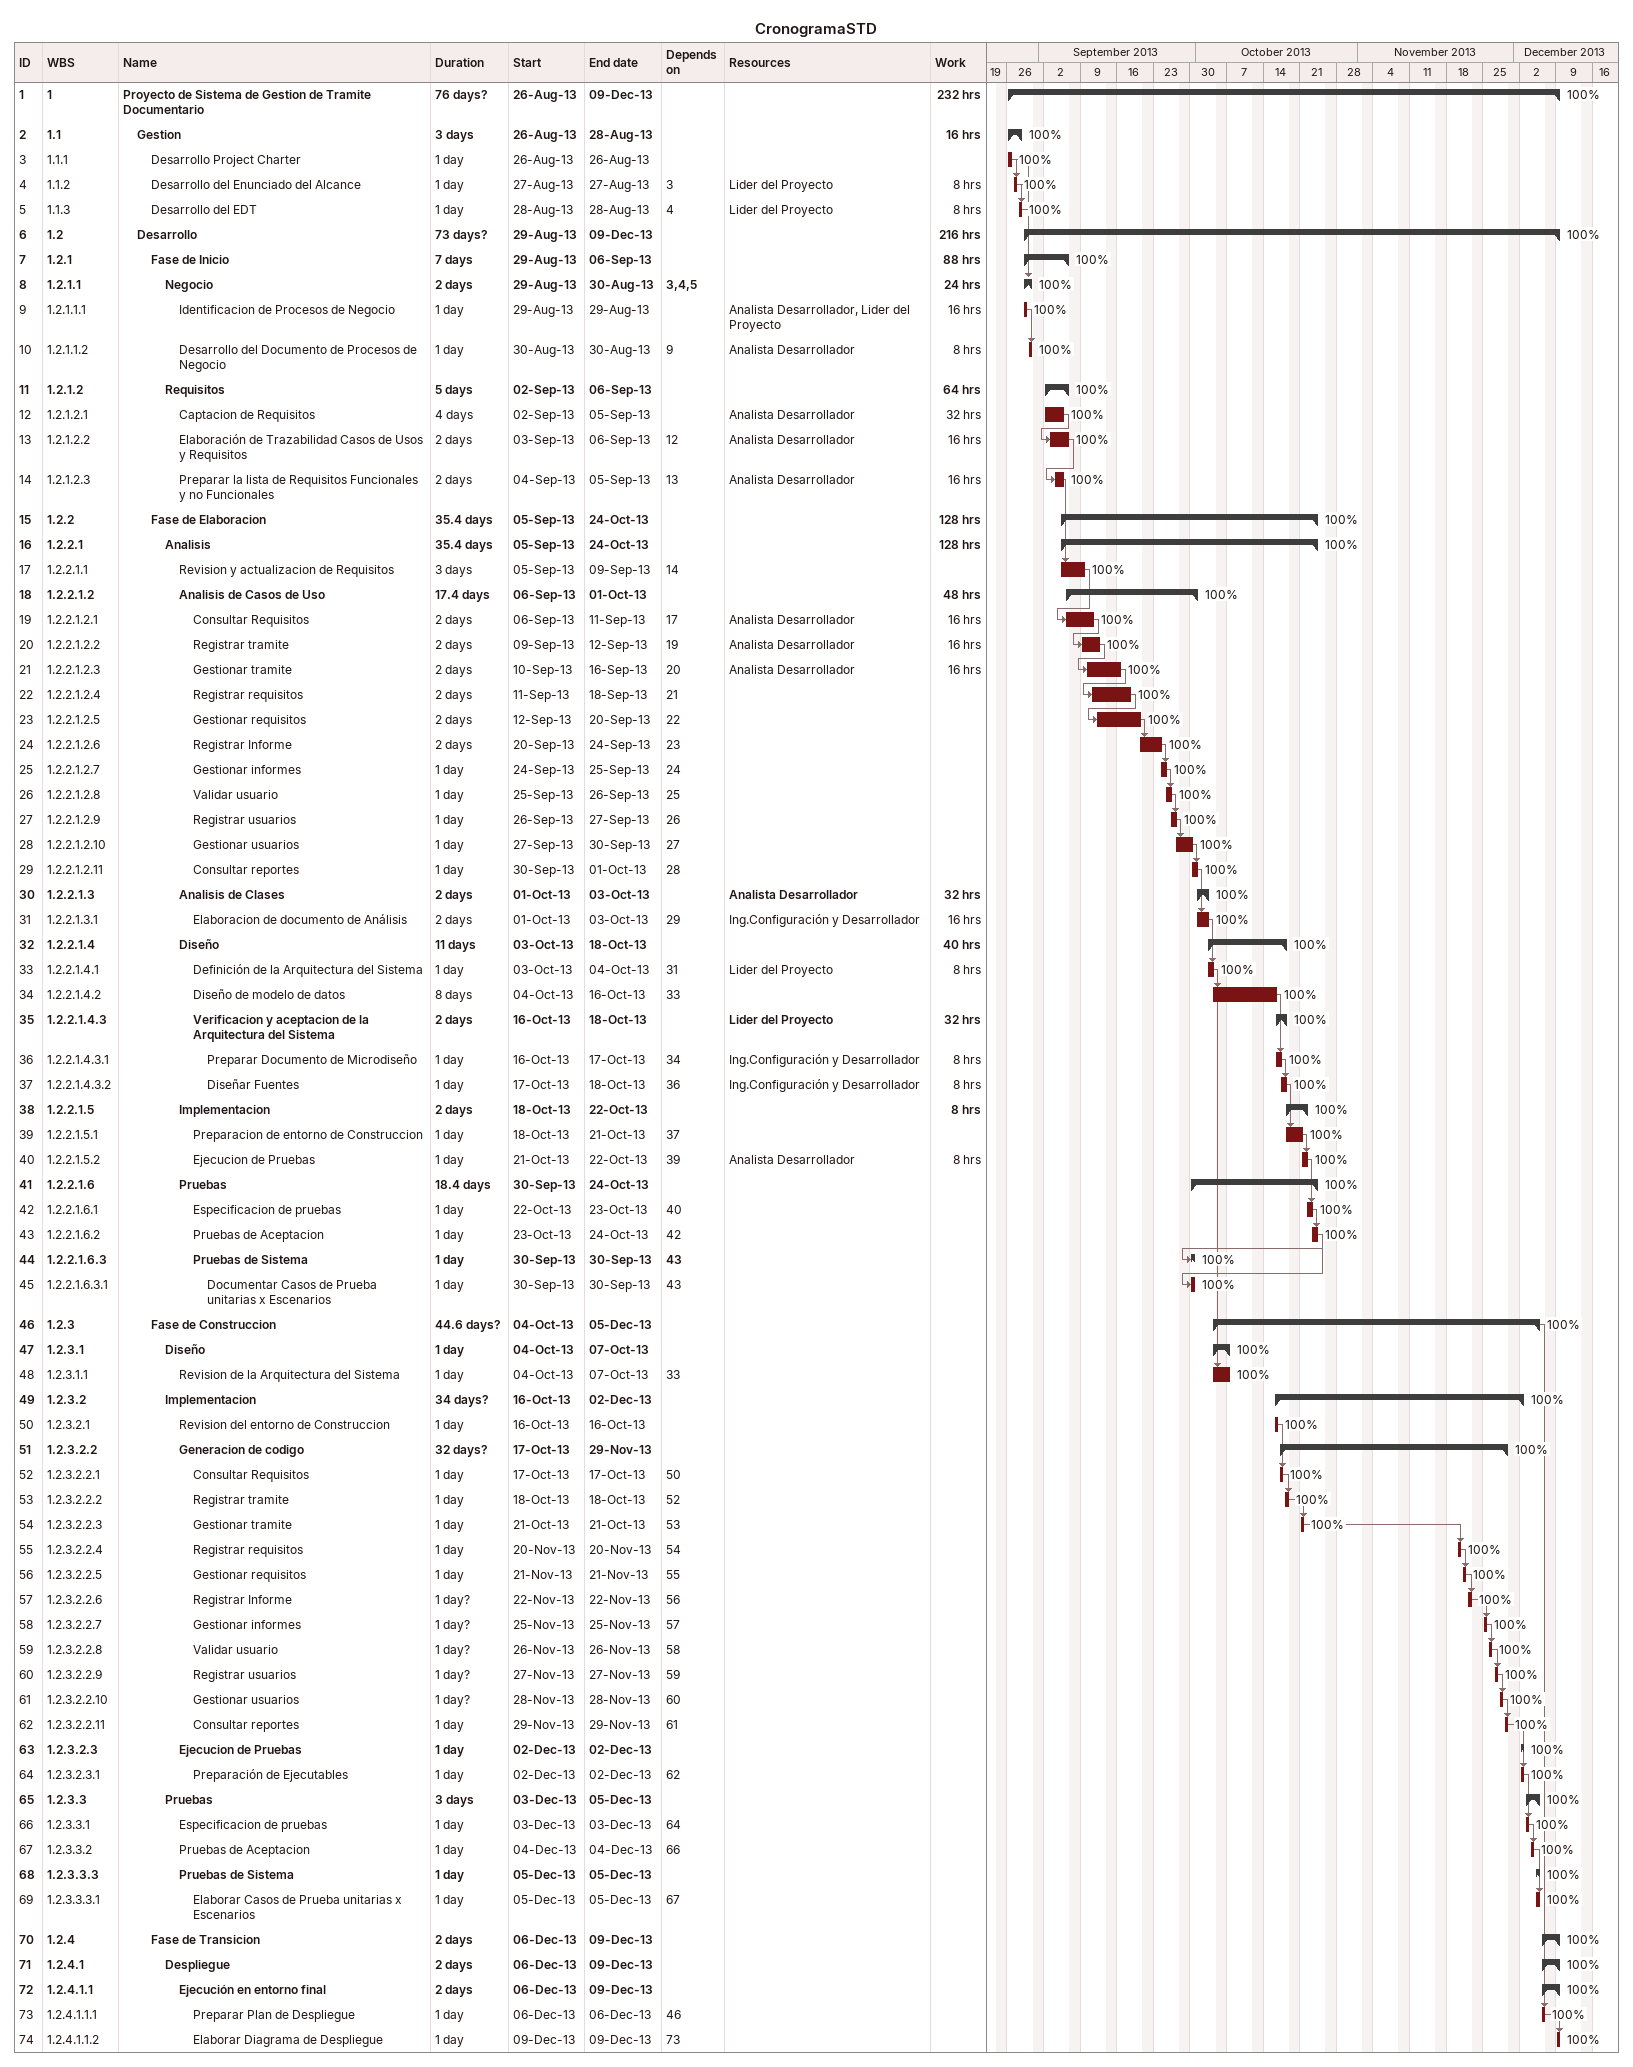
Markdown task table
CronogramaSTD

| ID | WBS | Task | Duration | Start | Finish | Predecessors | Resources | % complete | Work (h) |
|---|---|---|---|---|---|---|---|---|---|
| 1 | 1 | **Proyecto de Sistema de Gestion de Tramite Documentario** | 76d? | 2013-08-26 | 2013-12-09 |  |  | 100 | 232 |
| 2 | 1.1 | **Gestion** | 3d | 2013-08-26 | 2013-08-28 |  |  | 100 | 16 |
| 3 | 1.1.1 | Desarrollo Project Charter | 1d | 2013-08-26 | 2013-08-26 |  |  | 100 |  |
| 4 | 1.1.2 | Desarrollo del Enunciado del Alcance | 1d | 2013-08-27 | 2013-08-27 | 3 | Lider del Proyecto | 100 | 8 |
| 5 | 1.1.3 | Desarrollo del EDT | 1d | 2013-08-28 | 2013-08-28 | 4 | Lider del Proyecto | 100 | 8 |
| 6 | 1.2 | **Desarrollo** | 73d? | 2013-08-29 | 2013-12-09 |  |  | 100 | 216 |
| 7 | 1.2.1 | **Fase de Inicio** | 7d | 2013-08-29 | 2013-09-06 |  |  | 100 | 88 |
| 8 | 1.2.1.1 | **Negocio** | 2d | 2013-08-29 | 2013-08-30 | 3, 4, 5 |  | 100 | 24 |
| 9 | 1.2.1.1.1 | Identificacion de Procesos de Negocio | 1d | 2013-08-29 | 2013-08-29 |  | Analista Desarrollador, Lider del Proyecto | 100 | 16 |
| 10 | 1.2.1.1.2 | Desarrollo del Documento de Procesos de Negocio | 1d | 2013-08-30 | 2013-08-30 | 9 | Analista Desarrollador | 100 | 8 |
| 11 | 1.2.1.2 | **Requisitos** | 5d | 2013-09-02 | 2013-09-06 |  |  | 100 | 64 |
| 12 | 1.2.1.2.1 | Captacion de Requisitos | 4d | 2013-09-02 | 2013-09-05 |  | Analista Desarrollador | 100 | 32 |
| 13 | 1.2.1.2.2 | Elaboración de Trazabilidad Casos de Usos y Requisitos | 2d | 2013-09-03 | 2013-09-06 | 12 | Analista Desarrollador | 100 | 16 |
| 14 | 1.2.1.2.3 | Preparar la lista de Requisitos Funcionales y no Funcionales | 2d | 2013-09-04 | 2013-09-05 | 13 | Analista Desarrollador | 100 | 16 |
| 15 | 1.2.2 | **Fase de Elaboracion** | 35.4d | 2013-09-05 | 2013-10-24 |  |  | 100 | 128 |
| 16 | 1.2.2.1 | **Analisis** | 35.4d | 2013-09-05 | 2013-10-24 |  |  | 100 | 128 |
| 17 | 1.2.2.1.1 | Revision y actualizacion de Requisitos | 3d | 2013-09-05 | 2013-09-09 | 14 |  | 100 |  |
| 18 | 1.2.2.1.2 | **Analisis de Casos de Uso** | 17.4d | 2013-09-06 | 2013-10-01 |  |  | 100 | 48 |
| 19 | 1.2.2.1.2.1 | Consultar Requisitos | 2d | 2013-09-06 | 2013-09-11 | 17 | Analista Desarrollador | 100 | 16 |
| 20 | 1.2.2.1.2.2 | Registrar tramite | 2d | 2013-09-09 | 2013-09-12 | 19 | Analista Desarrollador | 100 | 16 |
| 21 | 1.2.2.1.2.3 | Gestionar tramite | 2d | 2013-09-10 | 2013-09-16 | 20 | Analista Desarrollador | 100 | 16 |
| 22 | 1.2.2.1.2.4 | Registrar requisitos | 2d | 2013-09-11 | 2013-09-18 | 21 |  | 100 |  |
| 23 | 1.2.2.1.2.5 | Gestionar requisitos | 2d | 2013-09-12 | 2013-09-20 | 22 |  | 100 |  |
| 24 | 1.2.2.1.2.6 | Registrar Informe | 2d | 2013-09-20 | 2013-09-24 | 23 |  | 100 |  |
| 25 | 1.2.2.1.2.7 | Gestionar informes | 1d | 2013-09-24 | 2013-09-25 | 24 |  | 100 |  |
| 26 | 1.2.2.1.2.8 | Validar usuario | 1d | 2013-09-25 | 2013-09-26 | 25 |  | 100 |  |
| 27 | 1.2.2.1.2.9 | Registrar usuarios | 1d | 2013-09-26 | 2013-09-27 | 26 |  | 100 |  |
| 28 | 1.2.2.1.2.10 | Gestionar usuarios | 1d | 2013-09-27 | 2013-09-30 | 27 |  | 100 |  |
| 29 | 1.2.2.1.2.11 | Consultar reportes | 1d | 2013-09-30 | 2013-10-01 | 28 |  | 100 |  |
| 30 | 1.2.2.1.3 | **Analisis de Clases** | 2d | 2013-10-01 | 2013-10-03 |  | Analista Desarrollador | 100 | 32 |
| 31 | 1.2.2.1.3.1 | Elaboracion de documento de Análisis | 2d | 2013-10-01 | 2013-10-03 | 29 | Ing.Configuración y Desarrollador | 100 | 16 |
| 32 | 1.2.2.1.4 | **Diseño** | 11d | 2013-10-03 | 2013-10-18 |  |  | 100 | 40 |
| 33 | 1.2.2.1.4.1 | Definición de la Arquitectura del Sistema | 1d | 2013-10-03 | 2013-10-04 | 31 | Lider del Proyecto | 100 | 8 |
| 34 | 1.2.2.1.4.2 | Diseño de modelo de datos | 8d | 2013-10-04 | 2013-10-16 | 33 |  | 100 |  |
| 35 | 1.2.2.1.4.3 | **Verificacion y aceptacion de la Arquitectura del Sistema** | 2d | 2013-10-16 | 2013-10-18 |  | Lider del Proyecto | 100 | 32 |
| 36 | 1.2.2.1.4.3.1 | Preparar Documento de Microdiseño | 1d | 2013-10-16 | 2013-10-17 | 34 | Ing.Configuración y Desarrollador | 100 | 8 |
| 37 | 1.2.2.1.4.3.2 | Diseñar Fuentes | 1d | 2013-10-17 | 2013-10-18 | 36 | Ing.Configuración y Desarrollador | 100 | 8 |
| 38 | 1.2.2.1.5 | **Implementacion** | 2d | 2013-10-18 | 2013-10-22 |  |  | 100 | 8 |
| 39 | 1.2.2.1.5.1 | Preparacion de entorno de Construccion | 1d | 2013-10-18 | 2013-10-21 | 37 |  | 100 |  |
| 40 | 1.2.2.1.5.2 | Ejecucion de Pruebas | 1d | 2013-10-21 | 2013-10-22 | 39 | Analista Desarrollador | 100 | 8 |
| 41 | 1.2.2.1.6 | **Pruebas** | 18.4d | 2013-09-30 | 2013-10-24 |  |  | 100 |  |
| 42 | 1.2.2.1.6.1 | Especificacion de pruebas | 1d | 2013-10-22 | 2013-10-23 | 40 |  | 100 |  |
| 43 | 1.2.2.1.6.2 | Pruebas de Aceptacion | 1d | 2013-10-23 | 2013-10-24 | 42 |  | 100 |  |
| 44 | 1.2.2.1.6.3 | **Pruebas de Sistema** | 1d | 2013-09-30 | 2013-09-30 | 43 |  | 100 |  |
| 45 | 1.2.2.1.6.3.1 | Documentar Casos de Prueba unitarias x Escenarios | 1d | 2013-09-30 | 2013-09-30 | 43 |  | 100 |  |
| 46 | 1.2.3 | **Fase de Construccion** | 44.6d? | 2013-10-04 | 2013-12-05 |  |  | 100 |  |
| 47 | 1.2.3.1 | **Diseño** | 1d | 2013-10-04 | 2013-10-07 |  |  | 100 |  |
| 48 | 1.2.3.1.1 | Revision de la Arquitectura del Sistema | 1d | 2013-10-04 | 2013-10-07 | 33 |  | 100 |  |
| 49 | 1.2.3.2 | **Implementacion** | 34d? | 2013-10-16 | 2013-12-02 |  |  | 100 |  |
| 50 | 1.2.3.2.1 | Revision del entorno de Construccion | 1d | 2013-10-16 | 2013-10-16 |  |  | 100 |  |
| 51 | 1.2.3.2.2 | **Generacion de codigo** | 32d? | 2013-10-17 | 2013-11-29 |  |  | 100 |  |
| 52 | 1.2.3.2.2.1 | Consultar Requisitos | 1d | 2013-10-17 | 2013-10-17 | 50 |  | 100 |  |
| 53 | 1.2.3.2.2.2 | Registrar tramite | 1d | 2013-10-18 | 2013-10-18 | 52 |  | 100 |  |
| 54 | 1.2.3.2.2.3 | Gestionar tramite | 1d | 2013-10-21 | 2013-10-21 | 53 |  | 100 |  |
| 55 | 1.2.3.2.2.4 | Registrar requisitos | 1d | 2013-11-20 | 2013-11-20 | 54 |  | 100 |  |
| 56 | 1.2.3.2.2.5 | Gestionar requisitos | 1d | 2013-11-21 | 2013-11-21 | 55 |  | 100 |  |
| 57 | 1.2.3.2.2.6 | Registrar Informe | 1d? | 2013-11-22 | 2013-11-22 | 56 |  | 100 |  |
| 58 | 1.2.3.2.2.7 | Gestionar informes | 1d? | 2013-11-25 | 2013-11-25 | 57 |  | 100 |  |
| 59 | 1.2.3.2.2.8 | Validar usuario | 1d? | 2013-11-26 | 2013-11-26 | 58 |  | 100 |  |
| 60 | 1.2.3.2.2.9 | Registrar usuarios | 1d? | 2013-11-27 | 2013-11-27 | 59 |  | 100 |  |
| 61 | 1.2.3.2.2.10 | Gestionar usuarios | 1d? | 2013-11-28 | 2013-11-28 | 60 |  | 100 |  |
| 62 | 1.2.3.2.2.11 | Consultar reportes | 1d | 2013-11-29 | 2013-11-29 | 61 |  | 100 |  |
| 63 | 1.2.3.2.3 | **Ejecucion de Pruebas** | 1d | 2013-12-02 | 2013-12-02 |  |  | 100 |  |
| 64 | 1.2.3.2.3.1 | Preparación de Ejecutables | 1d | 2013-12-02 | 2013-12-02 | 62 |  | 100 |  |
| 65 | 1.2.3.3 | **Pruebas** | 3d | 2013-12-03 | 2013-12-05 |  |  | 100 |  |
| 66 | 1.2.3.3.1 | Especificacion de pruebas | 1d | 2013-12-03 | 2013-12-03 | 64 |  | 100 |  |
| 67 | 1.2.3.3.2 | Pruebas de Aceptacion | 1d | 2013-12-04 | 2013-12-04 | 66 |  | 100 |  |
| 68 | 1.2.3.3.3 | **Pruebas de Sistema** | 1d | 2013-12-05 | 2013-12-05 |  |  | 100 |  |
| 69 | 1.2.3.3.3.1 | Elaborar Casos de Prueba unitarias x Escenarios | 1d | 2013-12-05 | 2013-12-05 | 67 |  | 100 |  |
| 70 | 1.2.4 | **Fase de Transicion** | 2d | 2013-12-06 | 2013-12-09 |  |  | 100 |  |
| 71 | 1.2.4.1 | **Despliegue** | 2d | 2013-12-06 | 2013-12-09 |  |  | 100 |  |
| 72 | 1.2.4.1.1 | **Ejecución en entorno final** | 2d | 2013-12-06 | 2013-12-09 |  |  | 100 |  |
| 73 | 1.2.4.1.1.1 | Preparar Plan de Despliegue | 1d | 2013-12-06 | 2013-12-06 | 46 |  | 100 |  |
| 74 | 1.2.4.1.1.2 | Elaborar Diagrama de Despliegue | 1d | 2013-12-09 | 2013-12-09 | 73 |  | 100 |  |
